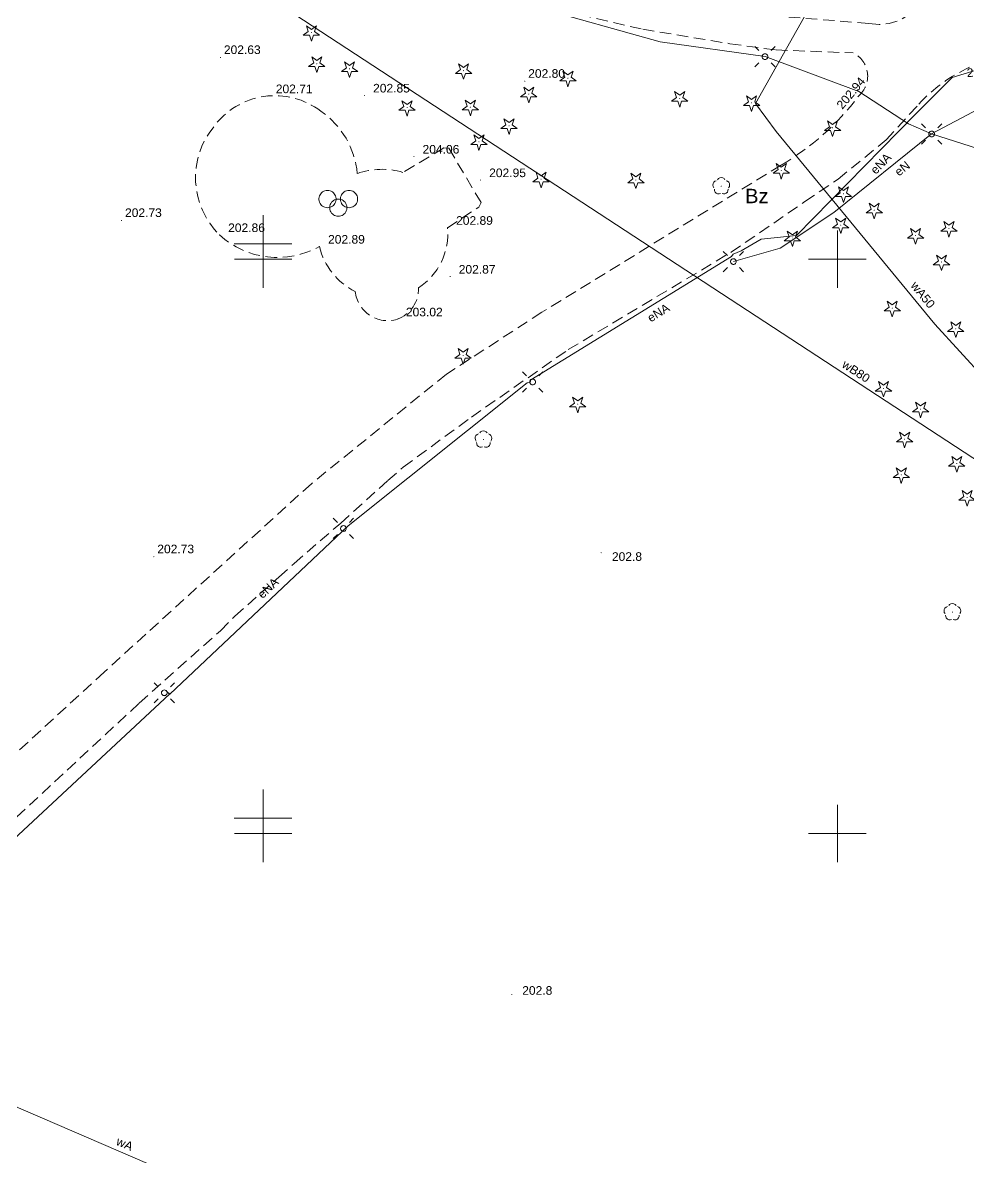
# Model space of a CAD drawing. Extents: x 0 to 7423283, y 0 to 5548300.
# Drawn here: x 7422329.1 to 7422411.4, y 5548021.8 to 5548120.6 of the extents above; entities that cross this region are included whole.
import ezdxf
from ezdxf.enums import TextEntityAlignment as Align

# ---------------------------------------------------------------- set-up
doc = ezdxf.new("R2010")
doc.units = 0
doc.linetypes.add('PRZER1-1', pattern=[2, 1, -1])
doc.linetypes.add('PRZER2-1', pattern=[3, 2, -1])
doc.layers.get('0').update_dxf_attribs({"linetype": 'CONTINUOUS', "lineweight": 13})
for name, color, linetype, lineweight, true_color in [('BUBS04', 7, 'PRZER2-1', 18, 0x0a0909), ('EGBU01_O', 7, 'PRZER1-1', 18, 0x008000), ('OBOP01', 7, 'CONTINUOUS', 18, 0x008000), ('OBOP02', 7, 'CONTINUOUS', 18, 0x008000), ('SUPE04', 1, 'CONTINUOUS', 18, 0xff0000), ('SUPE04_O', 1, 'CONTINUOUS', 18, 0xff0000), ('SUPW03', 5, 'CONTINUOUS', 18, 0x0000ff), ('SUPW03_O', 5, 'CONTINUOUS', 18, 0x0000ff)]:
    doc.layers.add(name, color=color, linetype=linetype, lineweight=lineweight, true_color=true_color)
for name, color, linetype, lineweight in [('KTCR02', 7, 'PRZER2-1', 18), ('RTPW01', 7, 'CONTINUOUS', 13), ('RTPW01_O', 7, 'CONTINUOUS', 13), ('RTPW02', 7, 'CONTINUOUS', 13), ('RTPW02_O', 7, 'CONTINUOUS', 13), ('SUSM', 7, 'CONTINUOUS', 18)]:
    doc.layers.add(name, color=color, linetype=linetype, lineweight=lineweight)
doc.styles.add('GEO-INFO', font='Arial')

# ---------------------------------------------------------------- blocks, each defined once
blk = doc.blocks.new('SPDLP')
blk.add_hatch(color=0).paths.add_polyline_path([(-0.09, 0), (-0.085595, -0.027812), (-0.072812, -0.052901), (-0.052901, -0.072812), (-0.027812, -0.085595), (0, -0.09), (0.027812, -0.085595), (0.052901, -0.072812), (0.072812, -0.052901), (0.085595, -0.027812), (0.09, 0), (0.085595, 0.027812), (0.072812, 0.052901), (0.052901, 0.072812), (0.027812, 0.085595), (0, 0.09), (-0.027812, 0.085595), (-0.052901, 0.072812), (-0.072812, 0.052901), (-0.085595, 0.027812)])
at = {"color": 0}
for points in [[(-1.292703, 0.137547), (-1.355024, 0.389802), (-1.327532, 0.648184), (-1.213525, 0.881678), (-1.026689, 1.062258), (-0.78945, 1.168249), (-0.530282, 1.186929)], [(-0.268652, 1.271938), (-0.048001, 1.40916), (0.20623, 1.462858), (0.463525, 1.426585), (0.693003, 1.304695), (0.867117, 1.11182), (0.964971, 0.871109)], [(1.126667, 0.648554), (1.325358, 0.481106), (1.454989, 0.255912), (1.5, 0), (1.454989, -0.255912), (1.325358, -0.481106), (1.126667, -0.648554)], [(-0.530282, -1.186929), (-0.78945, -1.168249), (-1.026689, -1.062258), (-1.213525, -0.881678), (-1.327532, -0.648184), (-1.355024, -0.389802), (-1.292703, -0.137547)], [(0.964971, -0.871109), (0.867117, -1.11182), (0.693003, -1.304695), (0.463525, -1.426585), (0.20623, -1.462858), (-0.048001, -1.40916), (-0.268652, -1.271938)]]:
    blk.add_lwpolyline(points, dxfattribs=at)
blk = doc.blocks.new('SPDIP')
blk.add_hatch(color=0).paths.add_polyline_path([(-0.09, 0), (-0.085595, -0.027812), (-0.072812, -0.052901), (-0.052901, -0.072812), (-0.027812, -0.085595), (0, -0.09), (0.027812, -0.085595), (0.052901, -0.072812), (0.072812, -0.052901), (0.085595, -0.027812), (0.09, 0), (0.085595, 0.027812), (0.072812, 0.052901), (0.052901, 0.072812), (0.027812, 0.085595), (0, 0.09), (-0.027812, 0.085595), (-0.052901, 0.072812), (-0.072812, 0.052901), (-0.085595, 0.027812)])
at = {"color": 0}
blk.add_lwpolyline([(0.177062, -0.544942), (-0.463555, -1.426676), (-0.463555, -0.336792), (-1.500096, 0), (-0.463555, 0.336792), (-0.463555, 1.426676), (0.177062, 0.544942), (1.213603, 0.881734), (0.572986, 0), (1.213603, -0.881734)], close=True, dxfattribs=at)
blk = doc.blocks.new('KOLO')
blk.add_hatch(color=0).paths.add_polyline_path([(0, 0.5), (-0.12941, 0.482963), (-0.25, 0.433013), (-0.353553, 0.353553), (-0.433013, 0.25), (-0.482963, 0.12941), (-0.5, 0), (-0.482963, -0.12941), (-0.433013, -0.25), (-0.353553, -0.353553), (-0.25, -0.433013), (-0.12941, -0.482963), (0, -0.5), (0.12941, -0.482963), (0.25, -0.433013), (0.353553, -0.353553), (0.433013, -0.25), (0.482963, -0.12941), (0.5, 0), (0.482963, 0.12941), (0.433013, 0.25), (0.353553, 0.353553), (0.25, 0.433013), (0.12941, 0.482963)])
blk = doc.blocks.new('SUSM01_01')
at = {"color": 0}
for points in [[(-0.353553, 0.353553), (-0.212132, 0.212132)], [(0.353553, 0.353553), (0.212132, 0.212132)], [(-0.353553, -0.353553), (-0.212132, -0.212132)], [(0.353553, -0.353553), (0.212132, -0.212132)]]:
    blk.add_lwpolyline(points, dxfattribs=at)
blk.add_lwpolyline([(0.1, 0), (0.093969, -0.034202), (0.076604, -0.064279), (0.05, -0.086603), (0.025882, -0.096593), (0, -0.1), (-0.025882, -0.096593), (-0.05, -0.086603), (-0.073305, -0.068017), (-0.090097, -0.043388), (-0.098883, -0.014904), (-0.098883, 0.014904), (-0.090097, 0.043388), (-0.073305, 0.068017), (-0.05, 0.086603), (-0.022252, 0.097493), (0.007473, 0.09972), (0.036534, 0.093087), (0.062349, 0.078183), (0.082624, 0.056332), (0.095557, 0.029476)], close=True, dxfattribs=at)
blk = doc.blocks.new('OKRAG_PELNY')
at = {"color": 0}
blk.add_lwpolyline([(0.5, 0), (0.482963, -0.12941), (0.433013, -0.25), (0.353553, -0.353553), (0.25, -0.433013), (0.12941, -0.482963), (0, -0.5), (-0.12941, -0.482963), (-0.25, -0.433013), (-0.353553, -0.353553), (-0.433013, -0.25), (-0.482963, -0.12941), (-0.5, 0), (-0.482963, 0.12941), (-0.433013, 0.25), (-0.353553, 0.353553), (-0.25, 0.433013), (-0.12941, 0.482963), (0, 0.5), (0.12941, 0.482963), (0.25, 0.433013), (0.353553, 0.353553), (0.433013, 0.25), (0.482963, 0.12941)], close=True, dxfattribs=at)
blk = doc.blocks.new('BUBS04')
at = {"color": 0}
for points in [[(2.25, 1.875), (2.233246, 1.651437), (2.183359, 1.432867), (2.101453, 1.224174), (1.989358, 1.03002), (1.849578, 0.854741), (1.685235, 0.702253), (1.5, 0.575962), (1.298012, 0.478689), (1.083781, 0.412608), (0.862095, 0.379194), (0.637905, 0.379194), (0.416219, 0.412608), (0.201988, 0.478689), (0, 0.575962), (-0.185235, 0.702253), (-0.349578, 0.854741), (-0.489358, 1.03002), (-0.601453, 1.224174), (-0.683359, 1.432867), (-0.733246, 1.651437), (-0.75, 1.875), (-0.733246, 2.098563), (-0.683359, 2.317133), (-0.601453, 2.525826), (-0.489358, 2.71998), (-0.349578, 2.895259), (-0.185235, 3.047747), (0, 3.174038), (0.201988, 3.271311), (0.416219, 3.337392), (0.637905, 3.370806), (0.862095, 3.370806), (1.083781, 3.337392), (1.298012, 3.271311), (1.5, 3.174038), (1.685235, 3.047747), (1.849578, 2.895259), (1.989358, 2.71998), (2.101453, 2.525826), (2.183359, 2.317133), (2.233246, 2.098563)], [(0.75, 0), (0.733246, -0.223563), (0.683359, -0.442133), (0.601453, -0.650826), (0.489358, -0.84498), (0.349578, -1.020259), (0.185235, -1.172747), (0, -1.299038), (-0.201988, -1.396311), (-0.416219, -1.462392), (-0.637905, -1.495806), (-0.862095, -1.495806), (-1.083781, -1.462392), (-1.298012, -1.396311), (-1.5, -1.299038), (-1.685235, -1.172747), (-1.849578, -1.020259), (-1.989358, -0.84498), (-2.101453, -0.650826), (-2.183359, -0.442133), (-2.233246, -0.223563), (-2.25, 0), (-2.233246, 0.223563), (-2.183359, 0.442133), (-2.101453, 0.650826), (-1.989358, 0.84498), (-1.849578, 1.020259), (-1.685235, 1.172747), (-1.5, 1.299038), (-1.298012, 1.396311), (-1.083781, 1.462392), (-0.862095, 1.495806), (-0.637905, 1.495806), (-0.416219, 1.462392), (-0.201988, 1.396311), (0, 1.299038), (0.185235, 1.172747), (0.349578, 1.020259), (0.489358, 0.84498), (0.601453, 0.650826), (0.683359, 0.442133), (0.733246, 0.223563)], [(2.25, -1.875), (2.233246, -2.098563), (2.183359, -2.317133), (2.101453, -2.525826), (1.989358, -2.71998), (1.849578, -2.895259), (1.685235, -3.047747), (1.5, -3.174038), (1.298012, -3.271311), (1.083781, -3.337392), (0.862095, -3.370806), (0.637905, -3.370806), (0.416219, -3.337392), (0.201988, -3.271311), (0, -3.174038), (-0.185235, -3.047747), (-0.349578, -2.895259), (-0.489358, -2.71998), (-0.601453, -2.525826), (-0.683359, -2.317133), (-0.733246, -2.098563), (-0.75, -1.875), (-0.733246, -1.651437), (-0.683359, -1.432867), (-0.601453, -1.224174), (-0.489358, -1.03002), (-0.349578, -0.854741), (-0.185235, -0.702253), (0, -0.575962), (0.201988, -0.478689), (0.416219, -0.412608), (0.637905, -0.379194), (0.862095, -0.379194), (1.083781, -0.412608), (1.298012, -0.478689), (1.5, -0.575962), (1.685235, -0.702253), (1.849578, -0.854741), (1.989358, -1.03002), (2.101453, -1.224174), (2.183359, -1.432867), (2.233246, -1.651437)]]:
    blk.add_lwpolyline(points, close=True, dxfattribs=at)

msp = doc.modelspace()

# ---------------------------------------------------------------- linework, layer by layer
at = {"color": 7, "linetype": 'Continuous', "lineweight": 13, "flags": 128}
for points in [[(7422349.985, 5548098.821), (7422349.985, 5548103.821)], [(7422347.485, 5548101.321), (7422352.485, 5548101.321)], [(7422349.985, 5548048.821), (7422349.985, 5548053.821)], [(7422347.485, 5548051.321), (7422352.485, 5548051.321)]]:
    msp.add_lwpolyline(points, dxfattribs=at)
at = {"color": 7, "linetype": 'Continuous', "lineweight": 13, "elevation": 100, "flags": 128}
for points in [[(7422350, 5548097.5), (7422350, 5548102.5)], [(7422400, 5548097.5), (7422400, 5548102.5)], [(7422347.5, 5548100), (7422352.5, 5548100)], [(7422397.5, 5548100), (7422402.5, 5548100)], [(7422350, 5548047.5), (7422350, 5548052.5)], [(7422400, 5548047.5), (7422400, 5548052.5)], [(7422347.5, 5548050), (7422352.5, 5548050)], [(7422397.5, 5548050), (7422402.5, 5548050)]]:
    msp.add_lwpolyline(points, dxfattribs=at)
at = {"layer": 'BUBS04', "color": 18, "linetype": 'PRZER2-1', "lineweight": 18, "ltscale": 0.5, "true_color": 0x0a0909, "elevation": 10.14}
msp.add_lwpolyline([(7422354.9, 5548101.1, 0.224186), (7422358.02, 5548097.19, 0.473729), (7422361.68, 5548094.77, 0.324521), (7422363.53, 5548097.5, 0.278362), (7422366.05, 5548102.74), (7422368.78, 5548104.53), (7422368.97, 5548104.92), (7422366.17, 5548109.66), (7422365.74, 5548109.68), (7422362.17, 5548107.55, 0.160289), (7422358.19, 5548107.45, 0.223967), (7422355.02, 5548112.88, 0.421252), (7422345.69, 5548111.52, 0.387942), (7422346.2, 5548102.11, 0.323442)], format="xyb", close=True, dxfattribs=at)
at = {"layer": 'KTCR02', "color": 7, "linetype": 'PRZER2-1', "lineweight": 18, "ltscale": 0.5, "elevation": 10.18}
for points in [[(7422373.19, 5548122.31), (7422383.05, 5548120.01), (7422390.64, 5548118.76), (7422394.66, 5548118.21), (7422401.38, 5548117.96, -0.54067), (7422401.84, 5548114.2, -0.101906), (7422395.1, 5548108.19), (7422374.26, 5548095.37), (7422365.95, 5548089.98), (7422354.2, 5548080.45), (7422336.15, 5548064.05), (7422323.23, 5548052.16), (7422307.48, 5548037.54), (7422290.02, 5548021.16)], [(7422407, 5548122.03, -0.282144), (7422402.74, 5548120.53), (7422394.86, 5548121.15)], [(7422292.74, 5548018.43), (7422310.33, 5548034.67), (7422326.35, 5548049.39), (7422339.21, 5548061.35), (7422346.27, 5548067.65), (7422347.53, 5548068.91), (7422351.36, 5548072.32), (7422352.7, 5548073.51), (7422356.76, 5548077.02), (7422360.85, 5548080.72), (7422362.2, 5548081.89), (7422368.14, 5548086.25), (7422376.57, 5548092.12), (7422390.75, 5548100.6), (7422397.18, 5548105.01), (7422400.06, 5548106.96), (7422404.24, 5548110.38), (7422407.09, 5548113.49, -0.101948), (7422411.52, 5548116.71)]]:
    msp.add_lwpolyline(points, format="xyb", dxfattribs=at)
at = {"layer": 'SUPE04', "color": 1, "linetype": 'Continuous', "lineweight": 18, "true_color": 0xff0000, "elevation": 10.18}
for points in [[(7422408.21, 5548110.9), (7422406.2, 5548111.77), (7422401.88, 5548114.59), (7422393.7, 5548117.63), (7422384.56, 5548118.93), (7422373.58, 5548122), (7422354.07, 5548127.26), (7422339.98, 5548131.82)], [(7422427.42, 5548123.76), (7422420.12, 5548122.04), (7422415.79, 5548121.57), (7422416.03, 5548116.68), (7422416.45, 5548115.27), (7422408.21, 5548110.9)], [(7422412.75, 5548116.65), (7422410, 5548115.82), (7422406.81, 5548112.62), (7422396.44, 5548102.05), (7422393.37, 5548101.74), (7422391.62, 5548100.72), (7422390.94, 5548100.42), (7422390.79, 5548100.24), (7422373.3, 5548089.5), (7422373.25, 5548089.25), (7422372.98, 5548089.23), (7422357.4, 5548076.78), (7422341.87, 5548062.13), (7422341.6, 5548062.36), (7422341.84, 5548062.12), (7422327.42, 5548048.69), (7422326.88, 5548048.33), (7422314.36, 5548037.08), (7422310.55, 5548033.66), (7422310.41, 5548033.81), (7422310.52, 5548033.65), (7422304.24, 5548027.96), (7422300.25, 5548023.98), (7422293.24, 5548017.55)], [(7422390.95, 5548099.79), (7422395.01, 5548100.96), (7422399.68, 5548104.07), (7422408.21, 5548110.9)], [(7422408.21, 5548110.9), (7422418.31, 5548107.68), (7422424.32, 5548105.4), (7422426.1, 5548102.72), (7422428.49, 5548090.11), (7422428.71, 5548090.08), (7422432.75, 5548089.86), (7422434.07, 5548078.11), (7422434.76, 5548074.7), (7422434.69, 5548072.01), (7422433.97, 5548070.09), (7422434.43, 5548049.97), (7422434.65, 5548038.9), (7422434.81, 5548029.83), (7422434.83, 5548029.25), (7422434.82, 5548025.98), (7422435.68, 5548022.51), (7422435.66, 5548018.01)]]:
    msp.add_lwpolyline(points, dxfattribs=at)
at = {"layer": 'SUPW03', "color": 5, "linetype": 'Continuous', "lineweight": 18, "true_color": 0x0000ff, "elevation": 10.18}
for points in [[(7422426.1, 5548209.33), (7422427.1, 5548208.94), (7422427.1, 5548207.01), (7422427.01, 5548206.38), (7422426.97, 5548204.47), (7422426.91, 5548204.12), (7422426.06, 5548182.36), (7422426.06, 5548180.78), (7422417.29, 5548158), (7422405.26, 5548136.2), (7422403.04, 5548131.61), (7422392.87, 5548113.56), (7422394.66, 5548111.1), (7422408.48, 5548094.33), (7422412.84, 5548089.59), (7422424.19, 5548076.96), (7422427.19, 5548073.25), (7422428.48, 5548071.79), (7422428.93, 5548071.07)], [(7422428.48, 5548071.79), (7422348.98, 5548123.8)], [(7422392.04, 5547999.28), (7422391.61, 5547999.4), (7422371.38, 5548007.81), (7422361.84, 5548011.92), (7422355.85, 5548014.37), (7422316.1, 5548031.52), (7422314.11, 5548032.22)]]:
    msp.add_lwpolyline(points, dxfattribs=at)

# ---------------------------------------------------------------- block references
at = {"layer": 'BUBS04', "color": 18, "lineweight": 18, "true_color": 0x0a0909, "xscale": 0.5, "yscale": 0.5, "rotation": 90}
msp.add_blockref('BUBS04', (7422356.54, 5548104.857, 10.14), dxfattribs=at)
at = {"layer": 'OBOP01', "color": 96, "lineweight": 18, "true_color": 0x008000, "xscale": 0.5, "yscale": 0.5, "rotation": 90}
for p in [(7422354.2, 5548119.72, 10.12), (7422354.67, 5548117.01, 10.12), (7422357.52, 5548116.57, 10.12), (7422367.45, 5548116.41, 10.12), (7422376.54, 5548115.75, 10.12), (7422373.13, 5548114.37, 10.12), (7422386.27, 5548113.99, 10.12), (7422392.53, 5548113.61, 10.12), (7422362.53, 5548113.19, 10.12), (7422368.04, 5548113.24, 10.12), (7422371.41, 5548111.6, 10.12), (7422399.58, 5548111.44, 10.12), (7422368.79, 5548110.22, 10.12), (7422395.12, 5548107.72, 10.12), (7422374.2, 5548106.96, 10.12), (7422382.46, 5548106.89, 10.12), (7422400.53, 5548105.69, 10.12), (7422403.21, 5548104.26, 10.12), (7422400.29, 5548102.97, 10.12), (7422396.08, 5548101.84, 10.12), (7422406.81, 5548102.05, 10.12), (7422409.72, 5548102.66, 10.12), (7422409.07, 5548099.75, 10.12), (7422404.78, 5548095.73, 10.12), (7422410.31, 5548093.93, 10.12), (7422367.41, 5548091.62, 10.12), (7422404.02, 5548088.75, 10.12), (7422377.39, 5548087.38, 10.12), (7422407.25, 5548086.94, 10.12), (7422405.86, 5548084.32, 10.12), (7422410.4, 5548082.2, 10.12), (7422405.57, 5548081.22, 10.12), (7422411.3, 5548079.24, 10.12)]:
    msp.add_blockref('SPDIP', p, dxfattribs=at)
at = {"layer": 'OBOP02', "color": 96, "lineweight": 18, "true_color": 0x008000, "xscale": 0.5, "yscale": 0.5, "rotation": 90}
for p in [(7422389.89, 5548106.35, 10.12), (7422369.18, 5548084.3, 10.12), (7422410.02, 5548069.27, 10.12)]:
    msp.add_blockref('SPDLP', p, dxfattribs=at)
at = {"layer": 'RTPW01', "color": 7, "lineweight": 13, "xscale": 0.09, "yscale": 0.09, "rotation": 90}
for p in [(7422379.44, 5548074.44, 10.2), (7422371.66, 5548035.96, 10.2)]:
    msp.add_blockref('KOLO', p, dxfattribs=at)
at = {"layer": 'RTPW02', "color": 7, "lineweight": 13, "xscale": 0.09, "yscale": 0.09, "rotation": 90}
for p in [(7422346.28, 5548117.56, 10.2), (7422372.78, 5548115.49, 10.2), (7422402.64, 5548116.05, 10.2), (7422410.03, 5548115.92, 10.2), (7422350.35, 5548114.2, 10.2), (7422358.82, 5548114.26, 10.2), (7422363.13, 5548108.94, 10.2), (7422368.93, 5548106.89, 10.2), (7422337.67, 5548103.37, 10.2), (7422366.05, 5548102.74, 10.2), (7422346.2, 5548102.11, 10.2), (7422354.9, 5548101.1, 10.2), (7422366.28, 5548098.49, 10.2), (7422361.68, 5548094.77, 10.2), (7422340.48, 5548074.09, 10.2)]:
    msp.add_blockref('KOLO', p, dxfattribs=at)
at = {"layer": 'SUSM', "color": 7, "lineweight": 18, "rotation": 90}
for name, p, xscale, yscale in [('SUSM01_01', (7422393.7, 5548117.63, 10.24), 2.5, 2.5), ('OKRAG_PELNY', (7422393.7, 5548117.63, 10.24), 0.5, 0.5), ('SUSM01_01', (7422408.21, 5548110.9, 10.24), 2.5, 2.5), ('OKRAG_PELNY', (7422408.21, 5548110.9, 10.24), 0.5, 0.5), ('SUSM01_01', (7422390.95, 5548099.79, 10.24), 2.5, 2.5), ('OKRAG_PELNY', (7422390.95, 5548099.79, 10.24), 0.5, 0.5), ('SUSM01_01', (7422373.46, 5548089.31, 10.24), 2.5, 2.5), ('OKRAG_PELNY', (7422373.46, 5548089.31, 10.24), 0.5, 0.5), ('SUSM01_01', (7422356.99, 5548076.55, 10.24), 2.5, 2.5), ('OKRAG_PELNY', (7422356.99, 5548076.55, 10.24), 0.5, 0.5), ('SUSM01_01', (7422341.39, 5548062.24, 10.24), 2.5, 2.5), ('OKRAG_PELNY', (7422341.39, 5548062.24, 10.24), 0.5, 0.5)]:
    msp.add_blockref(name, p, dxfattribs=dict(at, xscale=xscale, yscale=yscale))

# ---------------------------------------------------------------- texts
at = {"layer": 'EGBU01_O', "color": 96, "linetype": 'Continuous', "lineweight": 0, "true_color": 0x008000, "style": 'GEO-INFO'}
msp.add_text('Bz', height=1.25, dxfattribs=at).set_placement((7422392.986, 5548105.498, 10.8), align=Align.MIDDLE)
at = {"layer": 'RTPW01_O', "color": 7, "linetype": 'Continuous', "lineweight": 0, "style": 'GEO-INFO'}
for p in [(7422380.37, 5548073.73, 10.8), (7422372.56, 5548035.95, 10.8)]:
    msp.add_text('202.8', height=0.75, rotation=359.99979, dxfattribs=at).set_placement(p)
at = {"layer": 'RTPW02_O', "color": 7, "linetype": 'Continuous', "lineweight": 0, "style": 'GEO-INFO'}
for s, rotation, p in [('202.63', 359.99979, (7422346.58, 5548117.86, 10.8)), ('202.80', 359.99979, (7422373.08, 5548115.79, 10.8)), ('203.01', 3.95574, (7422411.297, 5548115.847, 10.8)), ('202.73', 359.99979, (7422337.97, 5548103.67, 10.8)), ('202.73', 359.99979, (7422340.78, 5548074.39, 10.8))]:
    msp.add_text(s, height=0.75, rotation=rotation, dxfattribs=at).set_placement(p)
for s, p in [('202.71', (7422351.1, 5548114.45, 10.8)), ('202.85', (7422359.57, 5548114.51, 10.8)), ('204.06', (7422363.88, 5548109.19, 10.8)), ('202.95', (7422369.68, 5548107.14, 10.8)), ('202.89', (7422366.8, 5548102.99, 10.8)), ('202.86', (7422346.95, 5548102.36, 10.8)), ('202.89', (7422355.65, 5548101.35, 10.8)), ('202.87', (7422367.03, 5548098.74, 10.8)), ('203.02', (7422362.43, 5548095.02, 10.8))]:
    msp.add_text(s, height=0.75, dxfattribs=at).set_placement(p)
msp.add_text('202.94', height=0.75, rotation=50.07027, dxfattribs=at).set_placement((7422402.494, 5548115.453, 10.8), align=Align.RIGHT)
at = {"layer": 'SUPE04_O', "color": 1, "linetype": 'Continuous', "lineweight": 0, "true_color": 0xff0000, "style": 'GEO-INFO'}
for s, rotation, p in [('eNA', 45.71298, (7422403.34, 5548107.33, 10.8)), ('eN', 38.49083, (7422405.36, 5548107.18, 10.8)), ('eNA', 31.82724, (7422383.75, 5548094.48, 10.8)), ('eNA', 43.33607, (7422349.94, 5548070.39, 10.8))]:
    msp.add_text(s, height=0.75, rotation=rotation, dxfattribs=at).set_placement(p)
at = {"layer": 'SUPW03_O', "color": 5, "linetype": 'Continuous', "lineweight": 0, "true_color": 0x0000ff, "style": 'GEO-INFO'}
for s, rotation, p in [('wA50', 309.28919, (7422406.33, 5548097.67, 10.8)), ('wB80', 326.79323, (7422400.33, 5548090.64, 10.8)), ('wA', 336.86033, (7422337.13, 5548022.91, 10.8))]:
    msp.add_text(s, height=0.75, rotation=rotation, dxfattribs=at).set_placement(p)

doc.saveas('drawing.dxf')
